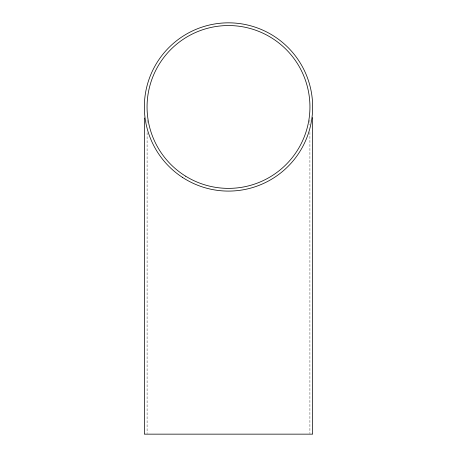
<?xml version="1.0" encoding="UTF-8"?>
<svg xmlns="http://www.w3.org/2000/svg" width="457" height="457" viewBox="0 0 457 457"><rect width="100%" height="100%" fill="white"/><g stroke="black" fill="none" stroke-linecap="round" stroke-linejoin="round"><path stroke-width="0.34" stroke-dasharray="2.29 1.71" d="M309.903 120.071L309.903 124.692M309.903 132.313L309.903 433.442M147.097 120.237L147.097 123.961M147.097 132.616L147.097 433.436"/><path stroke-width="0.69" d="M312.639 117.598L312.639 434.15L144.361 434.15L144.361 117.992M182.257 177.253A84.157 84.128 0 0 0 312.514 111.845A84.157 84.128 0 0 0 190.723 31.784A84.157 84.128 0 0 0 182.257 177.253M185.685 176.219A81.443 81.415 0 0 0 309.903 109.394A81.443 81.415 0 0 0 189.906 35.269A81.443 81.415 0 0 0 185.685 176.219"/></g></svg>
